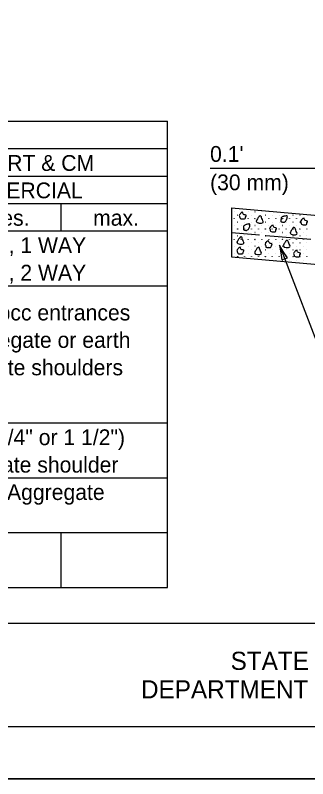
# Model space of a CAD drawing. Extents: x 0 to 2.83, y 0 to 1.83.
# Drawn here: x 1.203 to 1.438, y 0 to 0.614 of the extents above; entities that cross this region are included whole.
import ezdxf

# ---------------------------------------------------------------- set-up
doc = ezdxf.new("R2010")
doc.units = 0
for name, color, linetype in [('RD_Pr_Roadway_Dimensions', 7, 'Continuous'), ('RD_Pr_Roadway_Items', 7, 'Continuous'), ('RD_Pr_Roadway_Notes', 7, 'Continuous'), ('SH_General_Details', 7, 'Continuous'), ('SH_Printer_Plotting_Border', 7, 'Continuous')]:
    doc.layers.add(name, color=color, linetype=linetype)

msp = doc.modelspace()

# ---------------------------------------------------------------- linework, layer by layer
at = {"layer": 'RD_Pr_Roadway_Dimensions'}
msp.add_line((1.35958, 0.4909), (1.444, 0.4909), dxfattribs=at)
at = {"layer": 'RD_Pr_Roadway_Items'}
for p, q in [((1.37683, 0.45897), (1.37683, 0.41953)), ((1.37683, 0.45897), (1.45511, 0.45212)), ((1.37683, 0.43925), (1.39934, 0.43728)), ((1.40422, 0.43685), (1.44042, 0.43369)), ((1.37683, 0.41953), (1.48054, 0.41045))]:
    msp.add_line(p, q, dxfattribs=at)
for centre in [(1.37896, 0.45587), (1.38451, 0.45587), (1.39007, 0.45587), (1.39562, 0.45587), (1.40118, 0.45587), (1.40674, 0.45587), (1.41229, 0.45587), (1.37896, 0.45031), (1.38173, 0.45309), (1.38451, 0.45031), (1.38729, 0.45309), (1.39007, 0.45031), (1.39285, 0.45309), (1.39562, 0.45031), (1.3984, 0.45309), (1.40118, 0.45031), (1.40396, 0.45309), (1.40674, 0.45031), (1.40951, 0.45309), (1.41229, 0.45031), (1.41507, 0.45309), (1.41785, 0.45031), (1.42063, 0.45309), (1.42341, 0.45031), (1.42618, 0.45309), (1.42896, 0.45031), (1.43174, 0.45309), (1.43452, 0.45031), (1.4373, 0.45309), (1.37896, 0.44475), (1.38173, 0.44753), (1.38173, 0.44198), (1.38451, 0.44475), (1.38729, 0.44753), (1.38729, 0.44198), (1.39007, 0.44475), (1.39285, 0.44753), (1.39285, 0.44198), (1.39562, 0.44475), (1.3984, 0.44753), (1.3984, 0.44198), (1.40118, 0.44475), (1.40396, 0.44753), (1.40396, 0.44198), (1.40674, 0.44475), (1.40951, 0.44753), (1.40951, 0.44198), (1.41229, 0.44475), (1.41507, 0.44753), (1.41507, 0.44198), (1.41785, 0.44475), (1.42063, 0.44753), (1.42063, 0.44198), (1.42341, 0.44475), (1.42618, 0.44753), (1.42618, 0.44198), (1.42896, 0.44475), (1.43174, 0.44753), (1.43174, 0.44198), (1.43452, 0.44475), (1.4373, 0.44753), (1.4373, 0.44198), (1.37896, 0.4392), (1.38173, 0.43642), (1.38451, 0.4392), (1.38729, 0.43642), (1.39007, 0.4392), (1.39285, 0.43642), (1.39562, 0.4392), (1.3984, 0.43642), (1.40118, 0.4392), (1.40396, 0.43642), (1.40674, 0.4392), (1.40951, 0.43642), (1.41229, 0.4392), (1.41507, 0.43642), (1.41785, 0.4392), (1.42063, 0.43642), (1.42341, 0.4392), (1.42618, 0.43642), (1.42896, 0.4392), (1.43174, 0.43642), (1.43452, 0.4392), (1.4373, 0.43642), (1.37896, 0.43364), (1.38173, 0.43086), (1.38451, 0.43364), (1.38729, 0.43086), (1.39007, 0.43364), (1.39285, 0.43086), (1.39562, 0.43364), (1.3984, 0.43086), (1.40118, 0.43364), (1.40396, 0.43086), (1.40674, 0.43364), (1.40951, 0.43086), (1.41229, 0.43364), (1.41507, 0.43086), (1.41785, 0.43364), (1.42063, 0.43086), (1.42341, 0.43364), (1.42618, 0.43086), (1.42896, 0.43364), (1.43174, 0.43086), (1.43452, 0.43364), (1.4373, 0.43086), (1.37896, 0.42809), (1.38173, 0.42531), (1.38451, 0.42809), (1.38729, 0.42531), (1.39007, 0.42809), (1.39285, 0.42531), (1.39562, 0.42809), (1.3984, 0.42531), (1.40118, 0.42809), (1.40396, 0.42531), (1.40674, 0.42809), (1.40951, 0.42531), (1.41229, 0.42809), (1.41507, 0.42531), (1.41785, 0.42809), (1.42063, 0.42531), (1.42341, 0.42809), (1.42618, 0.42531), (1.42896, 0.42809), (1.43174, 0.42531), (1.43452, 0.42809), (1.4373, 0.42531), (1.37896, 0.42253), (1.38173, 0.41975), (1.38451, 0.42253), (1.38729, 0.41975), (1.39007, 0.42253), (1.39285, 0.41975), (1.39562, 0.42253), (1.3984, 0.41975), (1.40118, 0.42253), (1.40396, 0.41975), (1.40674, 0.42253), (1.40951, 0.41975), (1.41229, 0.42253), (1.41507, 0.41975), (1.41785, 0.42253), (1.42063, 0.41975), (1.42341, 0.42253), (1.42618, 0.41975), (1.42896, 0.42253), (1.43174, 0.41975), (1.43452, 0.42253), (1.4373, 0.41975), (1.40674, 0.41697), (1.41229, 0.41697), (1.41785, 0.41697), (1.42341, 0.41697), (1.42896, 0.41697), (1.43452, 0.41697), (1.4373, 0.41419)]:
    msp.add_circle(centre, 0.0000393, dxfattribs=at)
for points in [[(1.38576, 0.45543), (1.38415, 0.45467), (1.38365, 0.45392), (1.383, 0.45274), (1.3833, 0.45191), (1.38365, 0.45056), (1.38512, 0.45011), (1.38653, 0.45007), (1.38764, 0.45034), (1.38809, 0.45158), (1.38852, 0.45305), (1.38688, 0.45347), (1.38576, 0.45537)], [(1.39982, 0.45273), (1.39865, 0.45163), (1.39725, 0.44946), (1.39664, 0.44813), (1.4021, 0.44732), (1.4012, 0.45037), (1.39999, 0.45268), (1.39977, 0.45277)], [(1.42063, 0.45254), (1.41888, 0.45219), (1.4181, 0.45192), (1.41709, 0.45136), (1.41652, 0.45069), (1.41657, 0.44978), (1.41638, 0.44844), (1.41674, 0.44785), (1.41768, 0.4475), (1.41877, 0.44746), (1.41966, 0.44778), (1.42036, 0.44852), (1.421, 0.44946), (1.42145, 0.45062), (1.42157, 0.45136), (1.42157, 0.45217), (1.42108, 0.45264), (1.42068, 0.45262)], [(1.435, 0.45075), (1.4334, 0.44998), (1.4329, 0.44923), (1.43223, 0.44805), (1.43255, 0.44722), (1.4329, 0.44587), (1.43437, 0.44542), (1.43577, 0.44538), (1.43689, 0.44565), (1.43732, 0.4469), (1.43779, 0.44836), (1.43613, 0.44878), (1.435, 0.45066)], [(1.39061, 0.44598), (1.38887, 0.44562), (1.38809, 0.44535), (1.38709, 0.44477), (1.38651, 0.44412), (1.38654, 0.44321), (1.38638, 0.44187), (1.38672, 0.44128), (1.38767, 0.44092), (1.38875, 0.4409), (1.38963, 0.44119), (1.39037, 0.44196), (1.39098, 0.44288), (1.39142, 0.44406), (1.39157, 0.44477), (1.39157, 0.44559), (1.39107, 0.44608), (1.39068, 0.44604)], [(1.41015, 0.44512), (1.40854, 0.44435), (1.40805, 0.44361), (1.40738, 0.44242), (1.40769, 0.44158), (1.40805, 0.44025), (1.40951, 0.4398), (1.4109, 0.43976), (1.41204, 0.44003), (1.41247, 0.44127), (1.41292, 0.44274), (1.41127, 0.44315), (1.41015, 0.44504)], [(1.42701, 0.44335), (1.42585, 0.44225), (1.42446, 0.44009), (1.42384, 0.43875), (1.4293, 0.43793), (1.42842, 0.44098), (1.42719, 0.44331), (1.42697, 0.44339)], [(1.38434, 0.43584), (1.38318, 0.43474), (1.38179, 0.43258), (1.38115, 0.43125), (1.3866, 0.43044), (1.38573, 0.43349), (1.3845, 0.43579), (1.38431, 0.43589)], [(1.40657, 0.43238), (1.40497, 0.43163), (1.40446, 0.43086), (1.40381, 0.4297), (1.40413, 0.42885), (1.40446, 0.4275), (1.40594, 0.42705), (1.40735, 0.42701), (1.40845, 0.42729), (1.4089, 0.42853), (1.40934, 0.43), (1.4077, 0.43043), (1.40657, 0.43231)], [(1.42139, 0.43303), (1.42024, 0.43193), (1.41883, 0.42976), (1.4182, 0.42843), (1.42366, 0.42763), (1.42277, 0.43067), (1.42156, 0.43298), (1.42135, 0.43309)], [(1.38389, 0.4273), (1.38228, 0.42653), (1.38179, 0.42579), (1.38112, 0.4246), (1.38142, 0.42377), (1.38179, 0.42242), (1.38325, 0.42197), (1.38464, 0.42194), (1.38578, 0.42222), (1.38619, 0.42345), (1.38666, 0.42493), (1.385, 0.42533), (1.38389, 0.42721)], [(1.39841, 0.4274), (1.39725, 0.4263), (1.39586, 0.42414), (1.39522, 0.42279), (1.40068, 0.42198), (1.3998, 0.42504), (1.39859, 0.42735), (1.39836, 0.42744)], [(1.42938, 0.42495), (1.42777, 0.42418), (1.42727, 0.42343), (1.42662, 0.42226), (1.42692, 0.42141), (1.42727, 0.42008), (1.42874, 0.41963), (1.43015, 0.41958), (1.43126, 0.41986), (1.43171, 0.4211), (1.43214, 0.42258), (1.43049, 0.423), (1.42938, 0.42488)]]:
    msp.add_spline(points, degree=3, dxfattribs=at)
at = {"layer": 'RD_Pr_Roadway_Notes'}
for p, q in [((0.19966, 0.52866), (1.32535, 0.52866)), ((1.32535, 0.15378), (1.32535, 0.52866)), ((0.19966, 0.50661), (1.32535, 0.50661)), ((0.41948, 0.48456), (1.32535, 0.48456)), ((0.19966, 0.46251), (1.32535, 0.46251)), ((1.23995, 0.44045), (1.23995, 0.46251)), ((0.19966, 0.44045), (1.32535, 0.44045)), ((1.41528, 0.4289), (1.45746, 0.31859)), ((0.6155, 0.39635), (1.32535, 0.39635)), ((0.19966, 0.28609), (1.32535, 0.28609)), ((0.19966, 0.24199), (1.32535, 0.24199)), ((0.19966, 0.19789), (1.32535, 0.19789)), ((1.23995, 0.15378), (1.23995, 0.19789)), ((0.19966, 0.15378), (1.32535, 0.15378))]:
    msp.add_line(p, q, dxfattribs=at)
msp.add_lwpolyline([(1.41716, 0.41714), (1.41944, 0.41801), (1.42172, 0.41888), (1.4183, 0.42382), (1.41528, 0.4289), (1.41644, 0.42269)], close=True, dxfattribs=at)
at = {"layer": 'SH_General_Details'}
for p, q in [((0.16667, 0.125), (2.79166, 0.125)), ((2.83332, 0), (0, 0))]:
    msp.add_line(p, q, dxfattribs=at)
msp.add_lwpolyline([(0.16667, 1.79166), (2.79166, 1.79166), (2.79166, 0.04167), (0.16667, 0.04167)], close=True, dxfattribs=at)
at = {"layer": 'SH_Printer_Plotting_Border'}
msp.add_lwpolyline([(0, 0), (2.83332, 0), (2.83332, 1.83333), (0, 1.83333)], close=True, dxfattribs=at)

# ---------------------------------------------------------------- texts
at = {"layer": 'RD_Pr_Roadway_Dimensions'}
for s, p in [("0.1'", (1.35958, 0.49598)), ('(30 mm)', (1.35958, 0.47312))]:
    msp.add_text(s, height=0.0127, dxfattribs=at).set_placement(p)
at = {"layer": 'RD_Pr_Roadway_Notes'}
for s, p in [('3R w/out RECONSTRUCTION, 3P, SMART & CM', (0.88814, 0.48872)), ('COMMERCIAL', (1.14228, 0.46667)), ('des.', (1.18255, 0.44461)), ('max.', (1.2657, 0.44461)), ('1 LANE, 1 WAY', (1.13933, 0.42256)), ('2 LANE, 2 WAY', (1.13933, 0.40051)), ('resurface existing configuration; existing hma or pcc entrances', (0.82546, 0.36847)), ('shall have "butt joints" constructed; existing aggregate or earth', (0.82579, 0.34642)), ('entrances shall have the continuation of aggregate shoulders', (0.83087, 0.32436)), ('taper from hma resurfacing thickness (2 1/2", 2 1/4" or 1 1/2")', (0.83053, 0.2682)), ('to 1 1/2" for "butt joints" and to minimize aggregate shoulder', (0.83463, 0.24615)), ('if applicable, use items: Preparation of Base & Aggregate', (0.8445, 0.2241))]:
    msp.add_text(s, height=0.0127, dxfattribs=at).set_placement(p)
at = {"layer": 'SH_General_Details'}
for s, p in [('STATE OF ILLINOIS', (1.37608, 0.0875)), ('DEPARTMENT OF TRANSPORTATION', (1.30415, 0.06458))]:
    msp.add_text(s, height=0.0145834, dxfattribs=at).set_placement(p)

doc.saveas('drawing.dxf')
